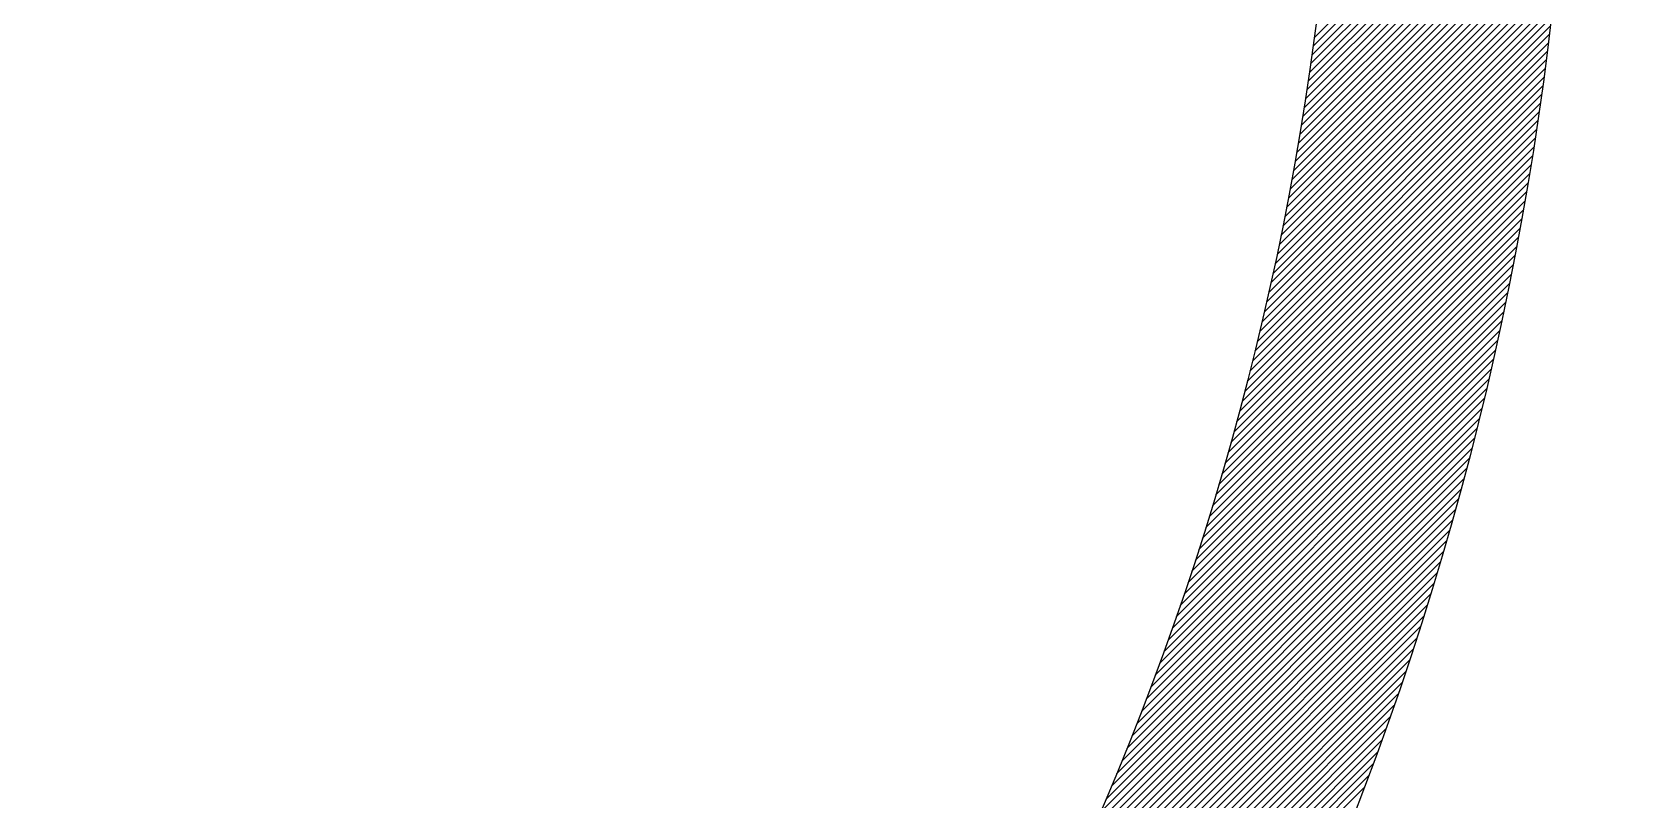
# Model space of a CAD drawing. Header units: inches. Extents: x -1128 to 651, y 96 to 845.
# Drawn here: x -842.394 to -840.901, y 661.858 to 662.569 of the extents above; entities that cross this region are included whole.
import ezdxf

# ---------------------------------------------------------------- set-up
doc = ezdxf.new("R2010")
doc.units = ezdxf.units.IN
doc.header["$MEASUREMENT"] = 0
doc.layers.add('Cables', color=7, linetype='Continuous', lineweight=0)
doc.layers.add('ONDOCS', color=7, linetype='Continuous', lineweight=0)

# ---------------------------------------------------------------- blocks, each defined once
blk = doc.blocks.new('TEG BORDER A2')
at = {"layer": 'ONDOCS', "color": 7, "linetype": 'Continuous', "lineweight": -3, "ltscale": 100}
for p, q in [((585.4809, 53.4016), (585.9638, 53.8846)), ((585.4764, 53.3689), (585.9626, 53.855)), ((585.4787, 53.3853), (585.9632, 53.8698)), ((585.4717, 53.3359), (585.9612, 53.8253)), ((585.4741, 53.3524), (585.9619, 53.8402)), ((585.4667, 53.3026), (585.9596, 53.7955)), ((585.4692, 53.3193), (585.9604, 53.8104)), ((585.4615, 53.2691), (585.9579, 53.7655)), ((585.4641, 53.2859), (585.9587, 53.7805)), ((585.456, 53.2354), (585.956, 53.7353)), ((585.4588, 53.2523), (585.9569, 53.7504)), ((585.4503, 53.2014), (585.9539, 53.7049)), ((585.4532, 53.2184), (585.955, 53.7201)), ((585.4444, 53.1671), (585.9517, 53.6744)), ((585.4474, 53.1843), (585.9528, 53.6897)), ((585.4381, 53.1326), (585.9493, 53.6438)), ((585.4413, 53.1499), (585.9505, 53.6591)), ((585.4316, 53.0978), (585.9468, 53.6129)), ((585.4349, 53.1152), (585.9481, 53.6284)), ((585.4248, 53.0627), (585.944, 53.5819)), ((585.4282, 53.0803), (585.9454, 53.5974)), ((585.4177, 53.0273), (585.9411, 53.5507)), ((585.4213, 53.045), (585.9426, 53.5663)), ((585.4103, 52.9916), (585.938, 53.5193)), ((585.414, 53.0095), (585.9396, 53.5351)), ((585.4026, 52.9556), (585.9347, 53.4878)), ((585.4065, 52.9737), (585.9364, 53.5036)), ((585.3945, 52.9193), (585.9313, 53.456)), ((585.3986, 52.9375), (585.933, 53.4719)), ((585.3862, 52.8827), (585.9276, 53.4241)), ((585.3904, 52.901), (585.9295, 53.4401)), ((585.3775, 52.8457), (585.9237, 53.3919)), ((585.3819, 52.8642), (585.9257, 53.408)), ((585.373, 52.827), (585.9217, 53.3758)), ((585.3638, 52.7895), (585.9176, 53.3433)), ((585.3684, 52.8083), (585.9197, 53.3596)), ((585.3542, 52.7516), (585.9132, 53.3107)), ((585.359, 52.7706), (585.9154, 53.327)), ((585.3442, 52.7134), (585.9086, 53.2778)), ((585.3492, 52.7325), (585.9109, 53.2943)), ((585.3338, 52.6747), (585.9038, 53.2448)), ((585.339, 52.6941), (585.9063, 53.2613)), ((585.323, 52.6356), (585.8988, 53.2114)), ((585.3284, 52.6552), (585.9014, 53.2281)), ((585.3117, 52.5961), (585.8936, 53.1779)), ((585.3174, 52.6159), (585.8962, 53.1947)), ((585.3059, 52.5761), (585.8909, 53.1611)), ((585.294, 52.536), (585.8853, 53.1272)), ((585.3, 52.5561), (585.8881, 53.1442)), ((585.2816, 52.4953), (585.8794, 53.0931)), ((585.2879, 52.5157), (585.8824, 53.1102)), ((585.2688, 52.4541), (585.8734, 53.0587)), ((585.2753, 52.4748), (585.8764, 53.0759)), ((585.2621, 52.4333), (585.8702, 53.0414)), ((585.2485, 52.3914), (585.8638, 53.0067)), ((585.2554, 52.4124), (585.867, 53.0241)), ((585.2342, 52.3489), (585.8571, 52.9717)), ((585.2414, 52.3702), (585.8604, 52.9892)), ((585.2194, 52.3058), (585.8501, 52.9364)), ((585.2269, 52.3274), (585.8536, 52.9541)), ((585.2118, 52.284), (585.8465, 52.9187)), ((585.196, 52.24), (585.8391, 52.883)), ((585.204, 52.2621), (585.8428, 52.9009)), ((585.1796, 52.1953), (585.8314, 52.847)), ((585.1879, 52.2177), (585.8352, 52.865)), ((585.1712, 52.1727), (585.8274, 52.8289)), ((585.1537, 52.1269), (585.8193, 52.7925)), ((585.1625, 52.1499), (585.8234, 52.8107)), ((585.1355, 52.0804), (585.8108, 52.7558)), ((585.1447, 52.1038), (585.8151, 52.7742)), ((585.126, 52.0568), (585.8065, 52.7373)), ((585.1066, 52.0091), (585.7975, 52.7)), ((585.1164, 52.0331), (585.802, 52.7187)), ((585.0862, 51.9604), (585.7883, 52.6625)), ((585.0965, 51.9848), (585.793, 52.6813)), ((585.0756, 51.9357), (585.7835, 52.6436)), ((585.0538, 51.8856), (585.7737, 52.6055)), ((585.0648, 51.9108), (585.7787, 52.6246)), ((585.0425, 51.8601), (585.7687, 52.5864)), ((585.019, 51.8083), (585.7584, 52.5477)), ((585.0309, 51.8344), (585.7636, 52.5671)), ((584.9943, 51.7554), (585.7477, 52.5087)), ((585.0068, 51.782), (585.7531, 52.5283)), ((584.9814, 51.7284), (585.7422, 52.4891)), ((584.9547, 51.6734), (585.7308, 52.4495)), ((584.9682, 51.701), (585.7365, 52.4694)), ((584.9408, 51.6453), (585.725, 52.4296)), ((584.9117, 51.5879), (585.7131, 52.3893)), ((584.9265, 51.6168), (585.7191, 52.4095)), ((584.8965, 51.5586), (585.707, 52.369)), ((584.8647, 51.4985), (585.6943, 52.3282)), ((584.8809, 51.5288), (585.7007, 52.3487)), ((584.848, 51.4677), (585.6879, 52.3075)), ((584.813, 51.4043), (585.6745, 52.2659)), ((584.8308, 51.4363), (585.6813, 52.2868)), ((584.7945, 51.3717), (585.6677, 52.2449)), ((584.7554, 51.3043), (585.6536, 52.2026)), ((584.7753, 51.3384), (585.6607, 52.2238)), ((584.7346, 51.2694), (585.6464, 52.1812)), ((584.713, 51.2337), (585.639, 52.1597)), ((584.6668, 51.1592), (585.6238, 52.1162)), ((584.6904, 51.197), (585.6315, 52.138)), ((584.642, 51.1202), (585.616, 52.0943)), ((584.5882, 51.0381), (585.6, 52.05)), ((584.6158, 51.0799), (585.6081, 52.0722)), ((584.5588, 50.9946), (585.5917, 52.0275)), ((584.5275, 50.9492), (585.5833, 52.005)), ((584.4938, 50.9014), (585.5747, 51.9823))]:
    blk.add_line(p, q, dxfattribs=at)
at = {"layer": 'ONDOCS', "color": 7, "linetype": 'Continuous', "lineweight": -3, "ltscale": 100, "extrusion": (0, 0, -1)}
for centre, radius, start, end in [((-579.9319, 54.1274), 6.0368, 341.37984, 224.49645), ((-579.9368, 54.1454), 5.5937, 344.8891, 224.527)]:
    blk.add_arc(centre, radius, start, end, dxfattribs=at)

msp = doc.modelspace()

# ---------------------------------------------------------------- block references
at = {"layer": 'Cables', "color": 0, "xscale": 0.4897326461023622, "yscale": 0.4897326461023622, "zscale": 0.4897326461023622}
msp.add_blockref('TEG BORDER A2', (-1127.9354, 636.4114), dxfattribs=at)

doc.saveas('drawing.dxf')
